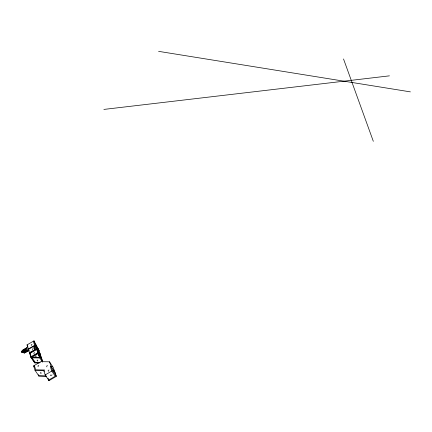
<?xml version="1.0" encoding="UTF-8"?>
<svg xmlns="http://www.w3.org/2000/svg" width="432" height="432" viewBox="0 0 432 432"><rect width="100%" height="100%" fill="white"/><g stroke="black" fill="none" stroke-linecap="round" stroke-linejoin="round"><path stroke-width="0.65" d="M26.719 347.771L25.223 351.254L26.66 351.734L27.41 349.985L28.852 350.465L24.467 353.003L21.6 352.042L22.356 350.298L26.719 347.771L28.447 348.338M23.744 350.8L23.031 352.523L25.283 351.232M49.502 361.795L53.249 367.492L56.317 376.364L49.005 380.651L45.182 374.917L52.531 370.613L49.502 361.795L40.829 361.67L33.626 365.872L35.003 370.256L38.815 375.937L46.175 376.115L38.815 375.937L38.432 375.37M53.676 371.747L54.4 371.326L54.772 371.893L56.322 376.364L52.526 370.618M52.056 374.884L50.765 375.64L50.312 374.96M38.788 365.445L37.93 365.947L38.178 366.719M47.482 365.591L46.618 366.098L46.877 366.871M48.973 370.013L48.103 370.526L48.368 371.315M38.302 350.865L38.999 350.465L33.998 340.853L27.038 344.876L30.931 357.291L34.679 362.896L39.344 362.966M38.437 351.275L39.134 350.87L35.456 345.303L28.447 349.369L29.144 350.411M38.2 354.467L39.209 353.878L38.966 353.144M34.868 356.675L36.126 355.941L36.288 356.443M39.296 354.44L39.998 354.035L42.59 361.854M39.663 354.996L40.365 354.591L36.671 349.002L29.614 353.095L29.992 353.651M32 344.407L31.169 344.887L31.401 345.605M22.237 350.573L26.6 348.046M22.113 350.865L26.476 348.338M21.989 351.151L26.352 348.624M21.859 351.443L26.228 348.91M21.735 351.729L26.104 349.202M21.6 352.042L25.979 349.488M23.674 351.043L25.855 349.78M23.544 351.335L25.731 350.066M23.42 351.621L25.607 350.357M25.483 350.644L23.296 351.913L22.334 351.605M28.318 348.959L35.327 344.898L38.999 350.465L42.757 361.811M25.358 350.935L23.171 352.204L21.983 351.805M23.047 352.49L25.234 351.221M23.209 352.544L25.396 351.275M23.323 352.582L25.51 351.313M23.436 352.62L25.628 351.351M33.89 346.599L35.645 345.584L36.72 348.867L34.96 349.888L33.707 346.318L34.96 349.888M23.549 352.658L25.742 351.389M23.668 352.696L25.855 351.427M23.782 352.733L25.974 351.464M23.895 352.771L26.087 351.502M24.008 352.814L26.201 351.54M24.127 352.852L26.32 351.578M24.241 352.89L26.433 351.621M24.354 352.928L26.692 351.702M33.318 348.494L32.481 348.98L32.719 349.704M34.657 352.642L33.815 353.128L34.052 353.867M103.874 109.42L389.432 75.848M42.482 362L39.425 357.388L30.931 357.291L38.038 353.16L41.753 358.776M37.838 360.164L37.039 360.153L37.633 361.044M40.241 362.426L35.149 362.351L35.014 361.924M35.003 370.256L43.708 370.435L44.442 370.008L35.726 369.835L34.344 365.45M40.435 373.183L41.251 373.199L40.646 372.298M158.582 51.349L410.4 91.876M27.362 350.012L28.793 350.487M27.335 350.082L28.706 350.536M27.302 350.152L28.615 350.59M27.275 350.222L28.528 350.638M27.243 350.293L28.442 350.687M27.216 350.363L28.355 350.741M27.184 350.433L28.269 350.789M27.157 350.503L28.177 350.843M27.124 350.568L28.091 350.892M27.097 350.638L28.004 350.941M27.065 350.708L27.918 350.995M27.038 350.779L27.832 351.043M27.005 350.849L27.74 351.092M26.973 350.919L27.653 351.146M26.946 350.989L27.567 351.194M26.914 351.059L27.481 351.248M26.887 351.13L27.389 351.297M26.854 351.2L27.302 351.346M26.795 351.34L27.13 351.448M26.768 351.41L27.043 351.502M23.296 351.049L23.593 351.146M23.204 351.097L23.56 351.216M23.117 351.151L23.533 351.286M23.031 351.2L23.501 351.356M22.945 351.248L23.474 351.427M22.858 351.302L23.441 351.497M22.772 351.351L23.409 351.567M22.68 351.4L23.382 351.637M22.594 351.454L23.35 351.707M22.507 351.502L23.323 351.778M22.421 351.556L23.29 351.848M22.243 351.653L23.231 351.988M22.156 351.707L23.198 352.053M22.07 351.756L23.171 352.123M21.897 351.859L23.107 352.264M21.811 351.907L23.08 352.334M21.719 351.961L23.047 352.404M33.626 365.872L34.312 366.898M30.37 354.445L29.749 353.511L36.806 349.412L40.505 355.007M34.193 361.946L30.802 356.87L37.903 352.744L41.612 358.355M44.399 371.471L43.708 370.435L45.182 374.917M30.602 354.353L29.484 352.679L36.536 348.586L40.23 354.175M38.767 353.214L39.209 353.878M41.893 359.197L38.178 353.581L31.779 357.302L35.521 362.907L35.386 362.486M40.154 357.415L40.597 358.085L40.349 357.34M51.683 366.158L52.132 366.838L51.867 366.061M53.206 370.575L53.654 371.261L53.384 370.472M36.752 346.383L35.948 344.92M38.497 349.499L36.11 345.886L36.245 346.291M37.4 349.072L37.843 349.736L37.6 349.007M54.4 371.326L51.008 366.169L50.279 366.595L51.797 371.045L55.215 376.218L48.627 380.084L48.065 378.394M27.038 344.876L27.918 346.577M343.526 58.963L373.324 141.318M48.443 378.967L49.005 380.651M38.081 349.078L38.216 349.483M33.998 340.853L39.425 357.388M33.302 341.253L35.969 349.407L36.337 349.969L37.044 349.558L39.798 357.95L31.309 357.853L30.186 354.283M34.106 361.087L34.679 362.896M38.416 374.674L38.81 375.937M32.022 357.442L32.152 357.863M30.1 353.306L31.158 356.665"/></g></svg>
